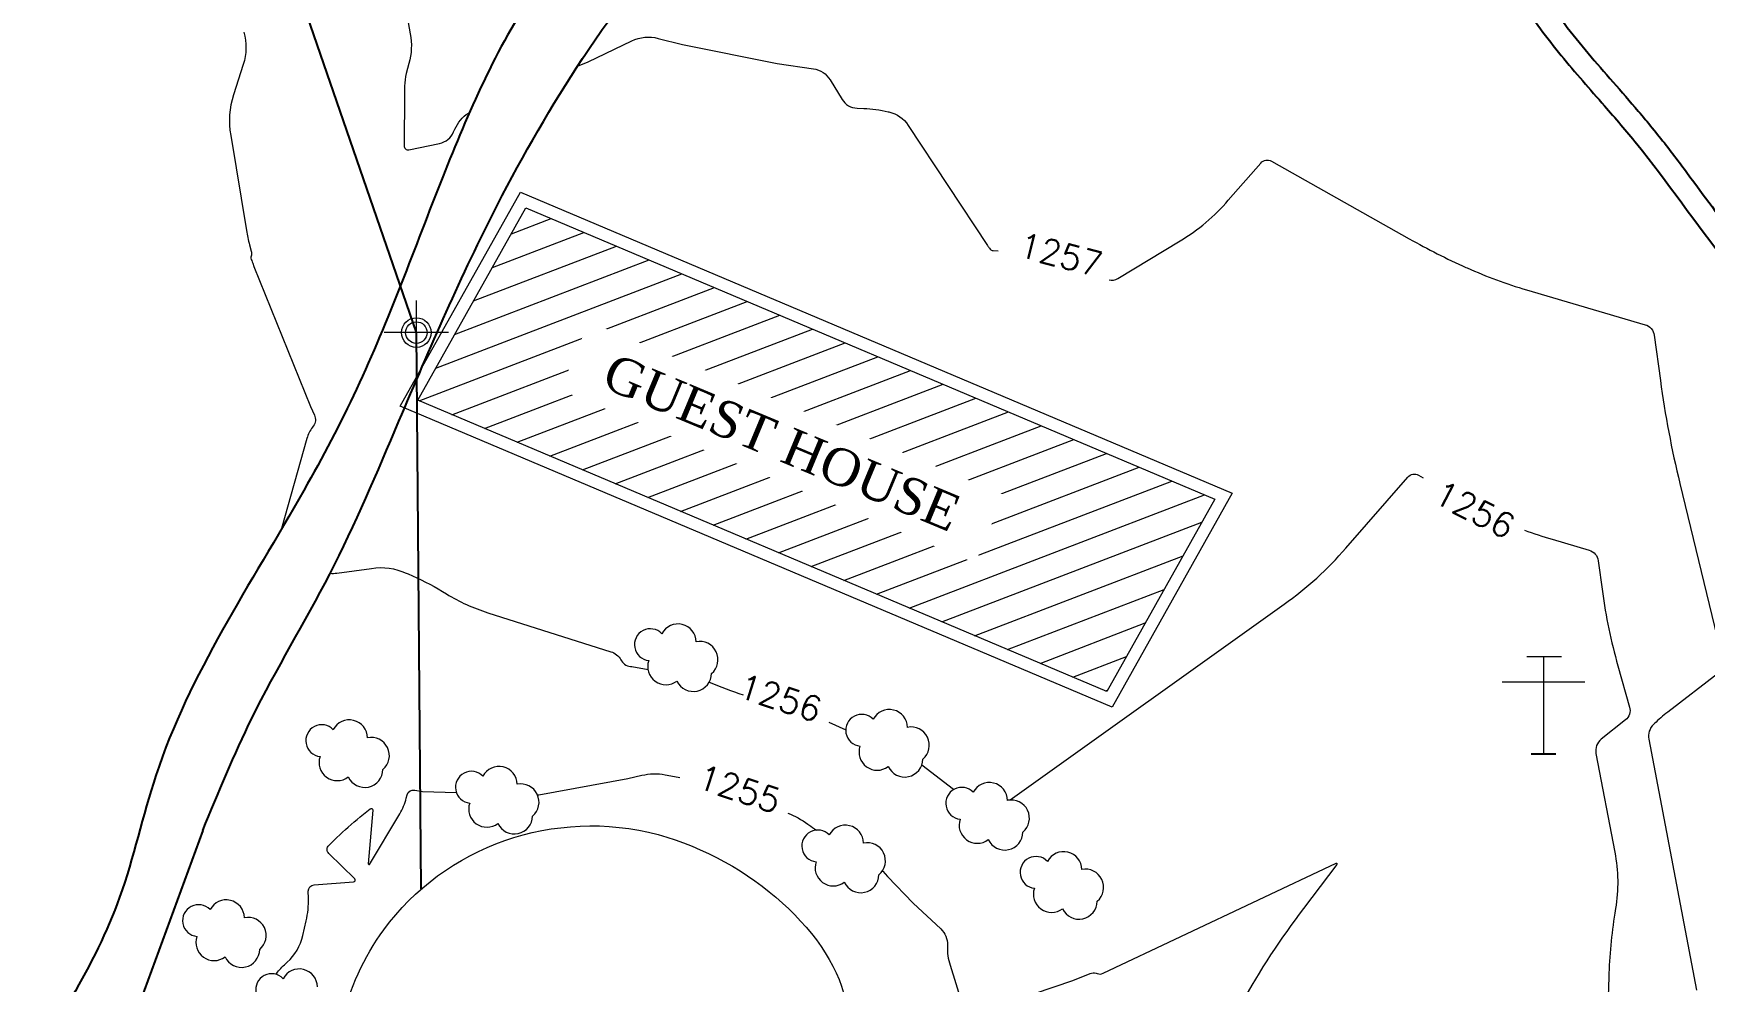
# Model space of a CAD drawing. Header units: metres. Extents: x 331672 to 331918, y 3055529 to 3055826.
# Drawn here: x 331709.7 to 331777.7, y 3055643.2 to 3055681.8 of the extents above; entities that cross this region are included whole.
import ezdxf

# ---------------------------------------------------------------- set-up
doc = ezdxf.new("R2010")
doc.units = ezdxf.units.M
doc.header["$MEASUREMENT"] = 0
doc.linetypes.add('ACAD_ISO06W100', pattern=[36, 24, -3, 0, -3, 0, -3, 0, -3])
for name, color, linetype, lineweight in [('Building', 7, 'Continuous', 20), ('Cont_Annotation', 7, 'Continuous', 15), ('Contour', 4, 'Continuous', 15), ('GreenHouse', 94, 'Continuous', 20), ('Index_Contour', 8, 'Continuous', 20), ('POND', 55, 'Continuous', 9), ('Road', 170, 'Continuous', 25), ('Station', 50, 'Continuous', 13), ('TREE', 90, 'Continuous', 5)]:
    doc.layers.add(name, color=color, linetype=linetype, lineweight=lineweight)
doc.layers.add('House Drain', color=7, linetype='Continuous', lineweight=5, transparency=0.5)
doc.layers.add('POLE', color=7, linetype='Continuous')
doc.styles.add('CAD', font='times.ttf')
doc.styles.add('Cont_Anno', font='')
doc.styles.get('Cont_Anno').set_extended_font_data('romans', bold=True)

msp = doc.modelspace()

# ---------------------------------------------------------------- hatches: boundary and pattern name
at = {"layer": 'Building'}
h = msp.add_hatch(dxfattribs=at)
h.set_pattern_fill('ANSI31', color=256, scale=8, angle=156)
h.set_pattern_definition([(201, (0, 0), (0.35836794955, -0.9335804265), [])])
h.paths.add_polyline_path([(331753.355, 3055655.033), (331757.751, 3055662.848), (331729.75, 3055674.689), (331725.354, 3055666.873)])
h.paths.add_polyline_path([(331732.23, 3055666.731), (331746.833, 3055660.638), (331748.066, 3055663.594), (331733.463, 3055669.687)], flags=24)
at = {"layer": 'GreenHouse', "true_color": 0x136734}
h = msp.add_hatch(dxfattribs=at)
h.set_pattern_fill('ANSI31', color=116, scale=8)
h.set_pattern_definition([(45, (0, 0), (-0.7071067812, 0.7071067812), [])])
h.paths.add_polyline_path([(331724.832, 3055669.705), (331725.111, 3055669.705), (331725.111, 3055670.08), (331724.832, 3055670.08)], flags=9)
h.paths.add_polyline_path([(331724.296, 3055669.33), (331725.111, 3055669.33), (331725.111, 3055669.705), (331724.296, 3055669.705)], flags=9)
h.paths.add_polyline_path([(331725.291, 3055670.018), (331726.566, 3055671.293), (331726.301, 3055671.559), (331725.025, 3055670.283)], flags=9)
h.paths.add_polyline_path([(331777.786, 3055688.409), (331778.553, 3055688.409), (331778.553, 3055688.784), (331777.786, 3055688.784)], flags=9)
h.paths.add_polyline_path([(331778, 3055688.034), (331778.553, 3055688.034), (331778.553, 3055688.409), (331778, 3055688.409)], flags=9)
h.paths.add_polyline_path([(331778.733, 3055688.722), (331780.008, 3055689.997), (331779.743, 3055690.263), (331778.467, 3055688.987)], flags=9)
h.paths.add_polyline_path([(331776.718, 3055683.093), (331777.474, 3055683.093), (331777.474, 3055683.468), (331776.718, 3055683.468)], flags=9)
h.paths.add_polyline_path([(331776.921, 3055682.718), (331777.474, 3055682.718), (331777.474, 3055683.093), (331776.921, 3055683.093)], flags=9)
h.paths.add_polyline_path([(331777.653, 3055683.406), (331778.929, 3055684.681), (331778.663, 3055684.946), (331777.388, 3055683.671)], flags=9)
h.paths.add_polyline_path([(331786.047, 3055675.116), (331786.814, 3055675.116), (331786.814, 3055675.491), (331786.047, 3055675.491)], flags=9)
h.paths.add_polyline_path([(331786.261, 3055674.741), (331786.814, 3055674.741), (331786.814, 3055675.116), (331786.261, 3055675.116)], flags=9)
h.paths.add_polyline_path([(331786.994, 3055675.429), (331788.101, 3055676.536), (331787.835, 3055676.801), (331786.728, 3055675.694)], flags=9)
h.paths.add_polyline_path([(331780.753, 3055665.77), (331781.45, 3055665.77), (331781.45, 3055666.145), (331780.753, 3055666.145)], flags=9)
h.paths.add_polyline_path([(331780.896, 3055665.395), (331781.45, 3055665.395), (331781.45, 3055665.77), (331780.896, 3055665.77)], flags=9)
h.paths.add_polyline_path([(331781.629, 3055666.083), (331782.904, 3055667.359), (331782.639, 3055667.624), (331781.364, 3055666.348)], flags=9)
h.paths.add_polyline_path([(331824.395, 3055683.732), (331825.175, 3055683.732), (331825.175, 3055684.107), (331824.395, 3055684.107)], flags=9)
h.paths.add_polyline_path([(331824.621, 3055683.357), (331825.175, 3055683.357), (331825.175, 3055683.732), (331824.621, 3055683.732)], flags=9)
h.paths.add_polyline_path([(331825.354, 3055684.045), (331826.469, 3055685.16), (331826.204, 3055685.426), (331825.088, 3055684.31)], flags=9)
h.paths.add_polyline_path([(331823.883, 3055678.051), (331824.65, 3055678.051), (331824.65, 3055678.426), (331823.883, 3055678.426)], flags=9)
h.paths.add_polyline_path([(331824.097, 3055677.676), (331824.65, 3055677.676), (331824.65, 3055678.051), (331824.097, 3055678.051)], flags=9)
h.paths.add_polyline_path([(331824.83, 3055678.364), (331826.113, 3055679.648), (331825.848, 3055679.913), (331824.564, 3055678.629)], flags=9)
h.paths.add_polyline_path([(331760.105, 3055688.656), (331760.872, 3055688.656), (331760.872, 3055689.031), (331760.105, 3055689.031)], flags=9)
h.paths.add_polyline_path([(331760.581, 3055688.281), (331760.872, 3055688.281), (331760.872, 3055688.656), (331760.581, 3055688.656)], flags=9)
h.paths.add_polyline_path([(331761.052, 3055688.969), (331762.327, 3055690.244), (331762.062, 3055690.51), (331760.786, 3055689.234)], flags=9)
h.paths.add_polyline_path([(331763.628, 3055695.196), (331764.324, 3055695.196), (331764.324, 3055695.571), (331763.628, 3055695.571)], flags=9)
h.paths.add_polyline_path([(331764.033, 3055694.821), (331764.324, 3055694.821), (331764.324, 3055695.196), (331764.033, 3055695.196)], flags=9)
h.paths.add_polyline_path([(331764.504, 3055695.509), (331765.779, 3055696.784), (331765.514, 3055697.05), (331764.238, 3055695.774)], flags=9)
h.paths.add_polyline_path([(331728.926, 3055671.778), (331729.705, 3055671.778), (331729.705, 3055672.153), (331728.926, 3055672.153)], flags=9)
h.paths.add_polyline_path([(331729.414, 3055671.403), (331729.705, 3055671.403), (331729.705, 3055671.778), (331729.414, 3055671.778)], flags=9)
h.paths.add_polyline_path([(331729.885, 3055672.091), (331731.16, 3055673.366), (331730.895, 3055673.632), (331729.619, 3055672.356)], flags=9)
h.paths.add_polyline_path([(331725.288, 3055663.848), (331726.056, 3055663.848), (331726.056, 3055664.223), (331725.288, 3055664.223)], flags=9)
h.paths.add_polyline_path([(331725.764, 3055663.473), (331726.056, 3055663.473), (331726.056, 3055663.848), (331725.764, 3055663.848)], flags=9)
h.paths.add_polyline_path([(331726.235, 3055664.161), (331727.51, 3055665.436), (331727.245, 3055665.702), (331725.969, 3055664.426)], flags=9)
h.paths.add_polyline_path([(331841.435, 3055681.337), (331842.215, 3055681.337), (331842.215, 3055681.712), (331841.435, 3055681.712)], flags=9)
h.paths.add_polyline_path([(331841.923, 3055680.962), (331842.215, 3055680.962), (331842.215, 3055681.337), (331841.923, 3055681.337)], flags=9)
h.paths.add_polyline_path([(331842.394, 3055681.65), (331843.66, 3055682.917), (331843.395, 3055683.182), (331842.128, 3055681.915)], flags=9)
h.paths.add_polyline_path([(331778.945, 3055683.359), (331784.074, 3055674.803), (331785.361, 3055675.574), (331780.232, 3055684.13)], flags=9)
h.paths.add_polyline_path([(331774.545, 3055679.021), (331779.674, 3055670.464), (331780.961, 3055671.235), (331775.831, 3055679.792)], flags=9)
h.paths.add_polyline_path([(331816.031, 3055597.709), (331818.645, 3055607.337), (331817.198, 3055607.73), (331814.584, 3055598.102)], flags=9)
h.paths.add_polyline_path([(331719.878, 3055760.512), (331729.847, 3055760.134), (331729.904, 3055761.633), (331719.935, 3055762.011)], flags=9)
h.paths.add_polyline_path([(331886.644, 3055705.573), (331894.028, 3055698.865), (331895.037, 3055699.976), (331887.652, 3055706.683)], flags=9)
h.paths.add_polyline_path([(331883.215, 3055701.01), (331890.6, 3055694.302), (331891.609, 3055695.413), (331884.224, 3055702.12)], flags=9)
h.paths.add_polyline_path([(331830.306, 3055686.46), (331840.275, 3055686.082), (331840.332, 3055687.581), (331830.363, 3055687.959)], flags=9)
h.paths.add_polyline_path([(331830.676, 3055679.8), (331840.645, 3055679.422), (331840.702, 3055680.921), (331830.733, 3055681.299)], flags=9)
h.paths.add_polyline_path([(331761.592, 3055767.102), (331768.977, 3055760.394), (331769.985, 3055761.505), (331762.601, 3055768.212)], flags=9)
h.paths.add_polyline_path([(331757.927, 3055762.002), (331765.311, 3055755.295), (331766.32, 3055756.405), (331758.935, 3055763.112)], flags=9)
h.paths.add_polyline_path([(331741.18, 3055778.12), (331748.565, 3055771.412), (331749.573, 3055772.523), (331742.189, 3055779.23)], flags=9)
h.paths.add_polyline_path([(331743.145, 3055784.446), (331750.53, 3055777.738), (331751.538, 3055778.849), (331744.154, 3055785.556)], flags=9)

# ---------------------------------------------------------------- linework, layer by layer
at = {"layer": 'Contour'}
for points, elevation in [([(331724.857, 3055682.837), (331725.048, 3055681.769, -0.115181), (331724.997, 3055680.552), (331724.89, 3055680.149, 0.063502), (331724.819, 3055679.643), (331724.813, 3055679.336), (331724.797, 3055677.217, 0.471073), (331724.999, 3055677.051), (331726.234, 3055677.311, 0.24801), (331726.814, 3055677.778), (331726.865, 3055677.891, -0.148847), (331727.419, 3055678.544)], 1258), ([(331718.284, 3055681.83, -0.153319), (331718.263, 3055680.521), (331717.87, 3055679.28, 0.124042), (331717.753, 3055677.638), (331718.39, 3055673.776, 0.028175), (331718.52, 3055673.188), (331718.591, 3055672.931, -0.14103), (331718.592, 3055672.768), (331718.571, 3055672.692, 0.199294), (331718.583, 3055672.59), (331718.606, 3055672.546, -0.040007), (331718.651, 3055672.445), (331718.699, 3055672.31), (331720.991, 3055666.618), (331721.154, 3055666.268, -0.28322), (331721.109, 3055665.821), (331721.079, 3055665.781, 0.095795), (331720.853, 3055665.318), (331719.822, 3055661.658)], 1256), ([(331731.914, 3055680.476), (331732.275, 3055680.619), (331734.056, 3055681.473, -0.182886), (331735.125, 3055681.58), (331736.111, 3055681.332), (331739.968, 3055680.555), (331741.435, 3055680.341, -0.230831), (331742.115, 3055679.893), (331742.601, 3055679.1, 0.258092), (331743.211, 3055678.742), (331743.48, 3055678.731, -0.04813), (331744.469, 3055678.598), (331744.503, 3055678.591, -0.201503), (331745.291, 3055678.044), (331748.509, 3055673.16, 0.031852), (331748.592, 3055673.049), (331748.624, 3055673.011, 0.214875), (331748.738, 3055672.954), (331748.939, 3055672.944)], 1258), ([(331753.45, 3055671.765, 0.207571), (331753.813, 3055671.819), (331756.339, 3055673.352, 0.081246), (331758.298, 3055675), (331759.619, 3055676.514, -0.360185), (331760.049, 3055676.589), (331765.654, 3055673.436, 0.023621), (331767.958, 3055672.272), (331768.004, 3055672.252, 0.036164), (331770.422, 3055671.357), (331775.237, 3055669.943, -0.302927), (331775.608, 3055669.512), (331775.859, 3055667.681, 0.026801), (331776.653, 3055663.489), (331778.172, 3055657.225), (331778.479, 3055656.137, -0.322223), (331778.399, 3055655.911), (331778.24, 3055655.797), (331776.157, 3055654.194, 0.028576), (331775.618, 3055653.73), (331775.582, 3055653.695, 0.262053), (331775.391, 3055653.099), (331777.324, 3055642.899, -0.090624)], 1258), ([(331770.334, 3055661.594, 0.020189), (331771.46, 3055661.221), (331772.963, 3055660.78, -0.302927), (331773.334, 3055660.349), (331773.505, 3055659.103, 0.036414), (331774.134, 3055656.083), (331774.607, 3055654.404, -0.309009), (331774.437, 3055653.878), (331773.456, 3055653.096, 0.286029), (331773.242, 3055652.518), (331774.003, 3055648.501, -0.090624), (331774.039, 3055646.213), (331774.008, 3055646.021, 0.032305), (331773.761, 3055643.428), (331773.536, 3055636.796)], 1256), ([(331737.205, 3055655.418, 0.032207), (331738.584, 3055654.905, 0.013717)], 1256)]:
    msp.add_lwpolyline(points, format="xyb", dxfattribs=dict(at, elevation=elevation))
at = {"layer": 'Contour', "elevation": 1256}
for points in [[(331737.202, 3055655.419), (331737.205, 3055655.418)], [(331742.06, 3055653.795), (331742.749, 3055653.479)], [(331745.842, 3055652.057), (331747.13, 3055651.06)], [(331745.842, 3055652.057), (331745.842, 3055652.057)]]:
    msp.add_lwpolyline(points, dxfattribs=at)
at = {"layer": 'Contour'}
for start, end in [(244.20652, 244.39899), (273.49515, 274.86809)]:
    msp.add_arc((331749.056, 3055655.045, 1256), 4.425, start, end, dxfattribs=at)
at = {"layer": 'Index_Contour', "elevation": 1255}
for points in [[(331730.276, 3055650.833), (331733.894, 3055651.498), (331734.461, 3055651.63, -0.106647), (331735.414, 3055651.653), (331735.943, 3055651.559), (331736, 3055651.545)], [(331719.613, 3055643.567, -0.053118), (331719.988, 3055643.98), (331720.048, 3055644.035, 0.159238), (331720.681, 3055645.119), (331720.818, 3055645.711, 0.066172), (331720.913, 3055646.643), (331720.907, 3055646.915, -0.401424), (331721.15, 3055647.183), (331722.749, 3055647.299, 0.604847), (331722.793, 3055647.419), (331721.742, 3055648.45, -0.421035), (331721.743, 3055648.781), (331722.068, 3055649.096, -0.022577), (331723.013, 3055649.936), (331723.425, 3055650.271, -0.616588), (331723.529, 3055650.216), (331723.346, 3055648.029, 0.708541), (331723.4, 3055648.011), (331724.627, 3055650.067, 0.075296), (331724.889, 3055650.696), (331724.925, 3055650.833, -0.398498), (331725.235, 3055651.029), (331725.554, 3055650.967), (331726.924, 3055650.928)], [(331740.397, 3055650.088, -0.067349), (331741.207, 3055649.648), (331741.247, 3055649.619, 0.00242), (331741.561, 3055649.403, 0.00242)], [(331744.251, 3055647.729), (331744.445, 3055647.516), (331745.485, 3055646.439), (331746.608, 3055645.386, -0.221716), (331746.884, 3055644.728), (331746.883, 3055644.678, 0.085238), (331746.989, 3055643.914), (331747.452, 3055642.417, 0.140405), (331747.653, 3055642.1), (331747.69, 3055642.066, 0.266751), (331748.021, 3055641.988), (331748.829, 3055642.214), (331751.977, 3055643.295), (331752.683, 3055643.573, -0.176694), (331752.922, 3055643.582), (331752.97, 3055643.568, 0.19407), (331753.206, 3055643.585), (331762.676, 3055648.058, -0.701592), (331762.714, 3055648.011), (331761.358, 3055646.221, 0.036475), (331758.819, 3055642.341), (331764.199, 3055630.285)], [(331744.235, 3055647.738, 0.000121), (331744.251, 3055647.729)]]:
    msp.add_lwpolyline(points, format="xyb", dxfattribs=at)
for points in [[(331730.222, 3055650.834), (331730.276, 3055650.833)], [(331719.601, 3055643.537), (331719.613, 3055643.567)]]:
    msp.add_lwpolyline(points, dxfattribs=at)
at = {"layer": 'POLE', "lineweight": 18}
for p, q in [((331770.433, 3055656.464, 1256.09), (331771.84, 3055656.464, 1256.09)), ((331771.106, 3055656.464, 1256.09), (331771.106, 3055652.491, 1256.09)), ((331769.423, 3055655.425, 1256.09), (331772.789, 3055655.425, 1256.09))]:
    msp.add_line(p, q, dxfattribs=at)
at = {"layer": 'POLE'}
msp.add_line((331771.606, 3055652.491, 1256.09), (331770.606, 3055652.491, 1256.09), dxfattribs=at)
at = {"layer": 'POND'}
msp.add_spline([(331734.543, 3055631.988, 1253.93), (331729.623, 3055632.214, 1253.837), (331725.313, 3055634.14, 1254), (331722.467, 3055637.732, 1253.748), (331723.973, 3055645.353, 1253.748), (331735.128, 3055649.217, 1254), (331742.78, 3055642.245, 1253.748), (331734.543, 3055631.988, 1253.748)], degree=3, dxfattribs=at)
at = {"layer": 'Road'}
msp.add_lwpolyline([(331716.615, 3055649.382), (331713.938, 3055642.068), (331710.147, 3055636.205)], dxfattribs=at)
at = {"layer": 'Road', "linetype": 'Continuous'}
for points, knots in [([(331749.211, 3055697.623), (331755.215, 3055694.356), (331759.627, 3055691.982), (331764.595, 3055689.438), (331765.023, 3055689.22), (331765.888, 3055688.781), (331766.326, 3055688.557), (331767.175, 3055688.061), (331767.586, 3055687.788), (331768.344, 3055687.153), (331768.683, 3055686.8), (331769.78, 3055685.489), (331770.402, 3055684.426), (331771.346, 3055683.002), (331771.643, 3055682.585), (331772.268, 3055681.77), (331772.592, 3055681.372), (331773.588, 3055680.191), (331774.281, 3055679.422), (331775.344, 3055678.174), (331775.723, 3055677.71), (331776.456, 3055676.769), (331776.813, 3055676.291), (331777.872, 3055674.859), (331778.564, 3055673.902), (331779.733, 3055672.442), (331780.187, 3055671.913), (331781.136, 3055670.878), (331781.628, 3055670.37), (331782.669, 3055669.297), (331783.22, 3055668.731), (331784.293, 3055667.569), (331784.815, 3055666.976), (331786.353, 3055665.176), (331787.338, 3055663.947), (331788.947, 3055661.915), (331789.577, 3055661.114), (331790.845, 3055659.524), (331791.483, 3055658.732), (331792.329, 3055657.666), (331792.539, 3055657.399), (331792.749, 3055657.131)], [0.465138, 0.465138, 0.465138, 0.465138, 15.608606, 15.608606, 17.03828, 17.03828, 18.467954, 18.467954, 19.879902, 19.879902, 21.291849, 21.291849, 24.838038, 24.838038, 26.397349, 26.397349, 27.956661, 27.956661, 31.075284, 31.075284, 32.850245, 32.850245, 34.625207, 34.625207, 38.175129, 38.175129, 40.308027, 40.308027, 42.440924, 42.440924, 44.792145, 44.792145, 47.143366, 47.143366, 51.845808, 51.845808, 54.909298, 54.909298, 57.972788, 57.972788, 58.991411, 58.991411, 58.991411, 58.991411]), ([(331748.522, 3055697.075), (331754.93, 3055693.488), (331759.504, 3055691.026), (331764.629, 3055688.411), (331765.039, 3055688.205), (331765.839, 3055687.792), (331766.228, 3055687.582), (331766.897, 3055687.161), (331767.184, 3055686.956), (331767.713, 3055686.501), (331767.96, 3055686.249), (331768.92, 3055685.143), (331769.53, 3055684.126), (331770.445, 3055682.729), (331770.709, 3055682.344), (331771.257, 3055681.602), (331771.54, 3055681.242), (331772.403, 3055680.185), (331772.999, 3055679.511), (331774.032, 3055678.327), (331774.473, 3055677.817), (331776.153, 3055675.747), (331777.291, 3055674.056), (331778.99, 3055671.928), (331779.429, 3055671.413), (331780.333, 3055670.418), (331780.796, 3055669.935), (331781.806, 3055668.893), (331782.353, 3055668.335), (331784.081, 3055666.486), (331785.214, 3055665.138), (331787.359, 3055662.483), (331788.374, 3055661.18), (331790.305, 3055658.757), (331791.212, 3055657.636), (331792.102, 3055656.497)], [0.449431, 0.449431, 0.449431, 0.449431, 16.126145, 16.126145, 17.474653, 17.474653, 18.823161, 18.823161, 19.968046, 19.968046, 21.11293, 21.11293, 24.634065, 24.634065, 25.979269, 25.979269, 27.324472, 27.324472, 30.014879, 30.014879, 32.062181, 32.062181, 38.142618, 38.142618, 40.13622, 40.13622, 42.129821, 42.129821, 44.477867, 44.477867, 49.785786, 49.785786, 54.739602, 54.739602, 59.091827, 59.091827, 59.091827, 59.091827])]:
    msp.add_open_spline(points, degree=3, knots=knots, dxfattribs=at)
at = {"layer": 'Road'}
msp.add_open_spline([(331744.092, 3055696.94), (331744.092, 3055696.94), (331744.092, 3055696.94), (331744.092, 3055696.94), (331736.759, 3055690.858), (331729.941, 3055684.433), (331726.173, 3055675.715), (331723.657, 3055668.67), (331719.461, 3055660.71), (331715.08, 3055654.299), (331713.187, 3055645.309), (331710.547, 3055641.322), (331708.816, 3055638.854, 1263.394)], degree=3, knots=[0, 0, 0, 0, 0.828982, 1.570777, 8.846335, 19.510447, 27.953821, 37.262529, 41.903817, 54.956803, 60.118729, 69.140933, 69.140933, 69.140933, 69.140933], dxfattribs=at)
msp.add_spline([(331716.615, 3055649.382), (331718.62, 3055653.962), (331721.78, 3055659.807), (331724.59, 3055666.021), (331728.594, 3055674.809), (331732.056, 3055680.763), (331733.926, 3055683.417), (331747.616, 3055696.523), (331748.484, 3055697.129)], degree=3, dxfattribs=at)
at = {"layer": 'Station', "linetype": 'Continuous', "lineweight": 18}
for points in [[(331726.604, 3055669.622), (331725.299, 3055669.622), (331725.299, 3055670.927)], [(331725.299, 3055668.317), (331725.299, 3055669.622), (331723.994, 3055669.622)]]:
    msp.add_lwpolyline(points, dxfattribs=at)
for radius in [0.601, 0.438]:
    msp.add_circle((331725.299, 3055669.622), radius, dxfattribs=at)
at = {"layer": 'TREE'}
for centre, radius, start, end in [((331734.808, 3055656.937), 0.647, 43.71829, 264.14596), ((331735.931, 3055657.041), 0.74, 1.16471, 152.34027), ((331736.818, 3055656.331), 0.74, 310.13905, 101.50825), ((331735.441, 3055656.053), 0.74, 161.04705, 306.94423), ((331736.555, 3055655.777), 0.74, 205.23169, 359.11654), ((331743.396, 3055653.459), 0.647, 43.71829, 264.14596), ((331744.519, 3055653.563), 0.74, 1.16471, 152.34027), ((331721.451, 3055653.037), 0.647, 43.71829, 264.14596), ((331722.574, 3055653.141), 0.74, 1.16471, 152.34027), ((331745.406, 3055652.853), 0.74, 310.13905, 101.50825), ((331723.461, 3055652.431), 0.74, 310.13905, 101.50825), ((331744.029, 3055652.575), 0.74, 161.04705, 306.94423), ((331722.084, 3055652.153), 0.74, 161.04705, 306.94423), ((331728.657, 3055651.249), 0.74, 1.16471, 152.34027), ((331745.143, 3055652.299), 0.74, 205.23169, 359.11654), ((331723.198, 3055651.877), 0.74, 205.23169, 359.11654), ((331727.534, 3055651.145), 0.647, 43.71829, 264.14596), ((331748.587, 3055650.595), 0.74, 1.16471, 152.34027), ((331729.544, 3055650.539), 0.74, 310.13905, 101.50825), ((331747.464, 3055650.491), 0.647, 43.71829, 264.14596), ((331728.167, 3055650.261), 0.74, 161.04705, 306.94423), ((331729.281, 3055649.985), 0.74, 205.23169, 359.11654), ((331749.474, 3055649.885), 0.74, 310.13905, 101.50825), ((331741.612, 3055648.758), 0.647, 43.71829, 264.14596), ((331742.735, 3055648.862), 0.74, 1.16471, 152.34027), ((331748.097, 3055649.607), 0.74, 161.04705, 306.94423), ((331749.211, 3055649.331), 0.74, 205.23169, 359.11654), ((331743.622, 3055648.152), 0.74, 310.13905, 101.50825), ((331742.245, 3055647.874), 0.74, 161.04705, 306.94423), ((331750.482, 3055647.683), 0.647, 43.71829, 264.14596), ((331751.605, 3055647.787), 0.74, 1.16471, 152.34027), ((331743.359, 3055647.598), 0.74, 205.23169, 359.11654), ((331752.492, 3055647.077), 0.74, 310.13905, 101.50825), ((331717.569, 3055645.827), 0.74, 1.16471, 152.34027), ((331751.115, 3055646.799), 0.74, 161.04705, 306.94423), ((331716.446, 3055645.723), 0.647, 43.71829, 264.14596), ((331752.229, 3055646.523), 0.74, 205.23169, 359.11654), ((331718.456, 3055645.117), 0.74, 310.13905, 101.50825), ((331717.079, 3055644.839), 0.74, 161.04705, 306.94423), ((331718.193, 3055644.563), 0.74, 205.23169, 359.11654), ((331719.415, 3055642.917), 0.647, 43.71829, 264.14596), ((331720.538, 3055643.021), 0.74, 1.16471, 152.34027)]:
    msp.add_arc(centre, radius, start, end, dxfattribs=at)

# ---------------------------------------------------------------- texts
at = {"layer": 'Cont_Annotation', "style": 'Cont_Anno'}
for s, rotation, p in [('1257', 345.35173, (331749.705, 3055672.74, 1258)), ('1256', 332.73423, (331766.554, 3055662.767, 1256)), ('1256', 341.95646, (331738.302, 3055654.833, 1256)), ('1255', 341.66276, (331736.641, 3055651.141, 1255))]:
    msp.add_text(s, height=1, rotation=rotation, dxfattribs=at).set_placement(p)

# ---------------------------------------------------------------- next in the draw order: texts
at = {"layer": 'Building', "lineweight": 18, "insert": (331732.713, 3055669.08), "char_height": 1.5, "attachment_point": 1, "rotation": 337.35147, "style": 'CAD', "bg_fill": 3, "box_fill_scale": 1.5, "bg_fill_color": 256, "bg_fill_transparency": 0}
msp.add_mtext_dynamic_manual_height_columns('\\pxqc;GUEST HOUSE', width=16.76829, gutter_width=1, heights=[0.5], dxfattribs=at)

# ---------------------------------------------------------------- next in the draw order: linework, layer by layer
at = {"layer": 'Building'}
msp.add_lwpolyline([(331729.75, 3055674.689), (331757.751, 3055662.848), (331753.355, 3055655.033), (331725.354, 3055666.873), (331729.75, 3055674.689)], dxfattribs=at)
at = {"layer": 'Contour', "elevation": 1256}
for points in [[(331749.431, 3055650.635), (331760.563, 3055658.582, 0.061564), (331763.08, 3055660.867), (331765.595, 3055663.75, -0.360185), (331766.026, 3055663.824), (331766.214, 3055663.718)], [(331721.796, 3055659.839, 0.056764), (331722.062, 3055659.849), (331723.471, 3055660.041, -0.142157), (331724.88, 3055659.851), (331724.967, 3055659.814, -0.037087), (331726.355, 3055659.102), (331726.523, 3055659.001, 0.062476), (331728.202, 3055658.239), (331733.202, 3055656.652, -0.192764), (331733.612, 3055656.325), (331733.638, 3055656.282, 0.287898), (331734.06, 3055656.056), (331734.713, 3055655.923)]]:
    msp.add_lwpolyline(points, format="xyb", dxfattribs=at)
at = {"layer": 'House Drain', "lineweight": 5, "transparency": 33554559}
msp.add_lwpolyline([(331729.533, 3055675.323), (331758.461, 3055663.091), (331753.572, 3055654.398), (331724.644, 3055666.631)], close=True, dxfattribs=at)
at = {"layer": 'Station', "linetype": 'ACAD_ISO06W100', "lineweight": 25}
msp.add_lwpolyline([(331725.497, 3055647.009), (331725.299, 3055669.622), (331705.684, 3055726.536), (331715.362, 3055807.199), (331773.771, 3055776.487), (331816.095, 3055733.665)], dxfattribs=at)

doc.saveas('drawing.dxf')
